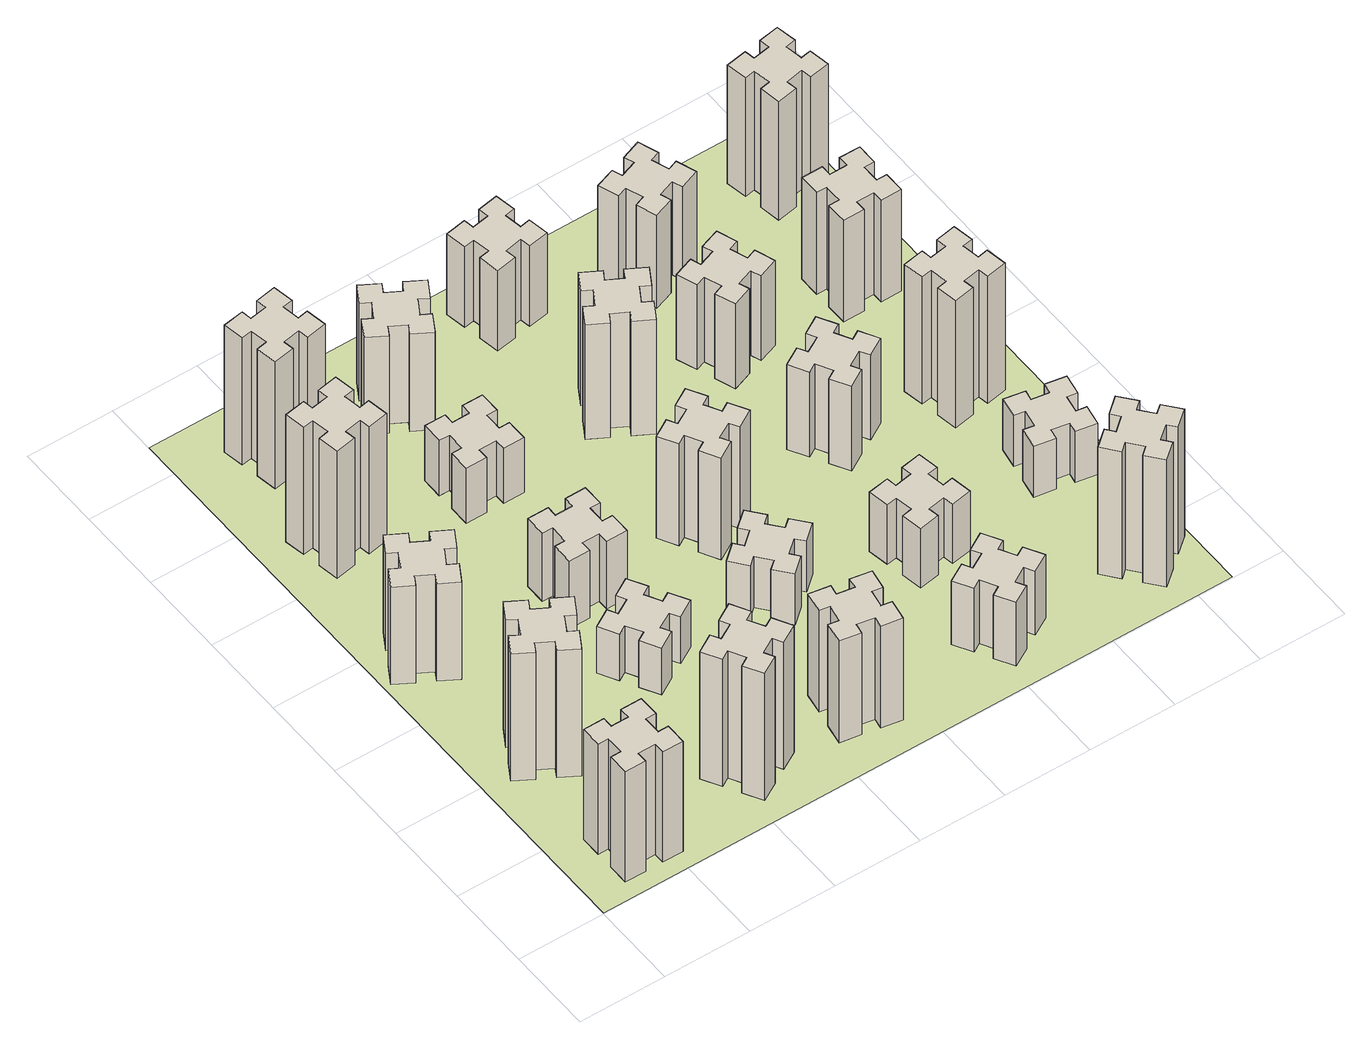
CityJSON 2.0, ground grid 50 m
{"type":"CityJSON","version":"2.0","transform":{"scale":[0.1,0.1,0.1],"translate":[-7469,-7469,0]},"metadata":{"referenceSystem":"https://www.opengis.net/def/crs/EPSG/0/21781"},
"CityObjects":{
"building1":{"type":"Building","attributes":{"class":"1000","function":"1000","usage":"1000","yearOfConstruction":2016,"roofType":"1000","measuredHeight":78,"storeysAboveGround":30,"storeysBelowGround":0},"geometry":[{"type":"Solid","lod":"1","boundaries":[[[[0,1,2,3,4,5,6,7,8,9,10,11,12,13,14,15,16,17,18,19]],[[17,16,20,21]],[[16,15,22,20]],[[15,14,23,22]],[[14,13,24,23]],[[13,12,25,24]],[[12,11,26,25]],[[11,10,27,26]],[[10,9,28,27]],[[9,8,29,28]],[[8,7,30,29]],[[7,6,31,30]],[[6,5,32,31]],[[5,4,33,32]],[[4,3,34,33]],[[3,2,35,34]],[[2,1,36,35]],[[1,0,37,36]],[[0,19,38,37]],[[19,18,39,38]],[[18,17,21,39]],[[24,25,26,27,28,29,30,31,32,33,34,35,36,37,38,39,21,20,22,23]]]]}]},
"building2":{"type":"Building","attributes":{"class":"1000","function":"1000","usage":"1000","yearOfConstruction":2016,"roofType":"1000","measuredHeight":90,"storeysAboveGround":30,"storeysBelowGround":0},"geometry":[{"type":"Solid","lod":"1","boundaries":[[[[40,41,42,43,44,45,46,47,48,49,50,51,52,53,54,55,56,57,58,59]],[[57,56,60,61]],[[56,55,62,60]],[[55,54,63,62]],[[54,53,64,63]],[[53,52,65,64]],[[52,51,66,65]],[[51,50,67,66]],[[50,49,68,67]],[[49,48,69,68]],[[48,47,70,69]],[[47,46,71,70]],[[46,45,72,71]],[[45,44,73,72]],[[44,43,74,73]],[[43,42,75,74]],[[42,41,76,75]],[[41,40,77,76]],[[40,59,78,77]],[[59,58,79,78]],[[58,57,61,79]],[[64,65,66,67,68,69,70,71,72,73,74,75,76,77,78,79,61,60,62,63]]]]}]},
"building3":{"type":"Building","attributes":{"class":"1000","function":"1000","usage":"1000","yearOfConstruction":2016,"roofType":"1000","measuredHeight":69,"storeysAboveGround":30,"storeysBelowGround":0},"geometry":[{"type":"Solid","lod":"1","boundaries":[[[[80,81,82,83,84,85,86,87,88,89,90,91,92,93,94,95,96,97,98,99]],[[97,96,100,101]],[[96,95,102,100]],[[95,94,103,102]],[[94,93,104,103]],[[93,92,105,104]],[[92,91,106,105]],[[91,90,107,106]],[[90,89,108,107]],[[89,88,109,108]],[[88,87,110,109]],[[87,86,111,110]],[[86,85,112,111]],[[85,84,113,112]],[[84,83,114,113]],[[83,82,115,114]],[[82,81,116,115]],[[81,80,117,116]],[[80,99,118,117]],[[99,98,119,118]],[[98,97,101,119]],[[104,105,106,107,108,109,110,111,112,113,114,115,116,117,118,119,101,100,102,103]]]]}]},
"building4":{"type":"Building","attributes":{"class":"1000","function":"1000","usage":"1000","yearOfConstruction":2016,"roofType":"1000","measuredHeight":90,"storeysAboveGround":30,"storeysBelowGround":0},"geometry":[{"type":"Solid","lod":"1","boundaries":[[[[120,121,122,123,124,125,126,127,128,129,130,131,132,133,134,135,136,137,138,139]],[[137,136,140,141]],[[136,135,142,140]],[[135,134,143,142]],[[134,133,144,143]],[[133,132,145,144]],[[132,131,146,145]],[[131,130,147,146]],[[130,129,148,147]],[[129,128,149,148]],[[128,127,150,149]],[[127,126,151,150]],[[126,125,152,151]],[[125,124,153,152]],[[124,123,154,153]],[[123,122,155,154]],[[122,121,156,155]],[[121,120,157,156]],[[120,139,158,157]],[[139,138,159,158]],[[138,137,141,159]],[[144,145,146,147,148,149,150,151,152,153,154,155,156,157,158,159,141,140,142,143]]]]}]},
"building5":{"type":"Building","attributes":{"class":"1000","function":"1000","usage":"1000","yearOfConstruction":2016,"roofType":"1000","measuredHeight":90,"storeysAboveGround":30,"storeysBelowGround":0},"geometry":[{"type":"Solid","lod":"1","boundaries":[[[[160,161,162,163,164,165,166,167,168,169,170,171,172,173,174,175,176,177,178,179]],[[177,176,180,181]],[[176,175,182,180]],[[175,174,183,182]],[[174,173,184,183]],[[173,172,185,184]],[[172,171,186,185]],[[171,170,187,186]],[[170,169,188,187]],[[169,168,189,188]],[[168,167,190,189]],[[167,166,191,190]],[[166,165,192,191]],[[165,164,193,192]],[[164,163,194,193]],[[163,162,195,194]],[[162,161,196,195]],[[161,160,197,196]],[[160,179,198,197]],[[179,178,199,198]],[[178,177,181,199]],[[184,185,186,187,188,189,190,191,192,193,194,195,196,197,198,199,181,180,182,183]]]]}]},
"building6":{"type":"Building","attributes":{"class":"1000","function":"1000","usage":"1000","yearOfConstruction":2016,"roofType":"1000","measuredHeight":90,"storeysAboveGround":30,"storeysBelowGround":0},"geometry":[{"type":"Solid","lod":"1","boundaries":[[[[200,201,202,203,204,205,206,207,208,209,210,211,212,213,214,215,216,217,218,219]],[[217,216,220,221]],[[216,215,222,220]],[[215,214,223,222]],[[214,213,224,223]],[[213,212,225,224]],[[212,211,226,225]],[[211,210,227,226]],[[210,209,228,227]],[[209,208,229,228]],[[208,207,230,229]],[[207,206,231,230]],[[206,205,232,231]],[[205,204,233,232]],[[204,203,234,233]],[[203,202,235,234]],[[202,201,236,235]],[[201,200,237,236]],[[200,219,238,237]],[[219,218,239,238]],[[218,217,221,239]],[[224,225,226,227,228,229,230,231,232,233,234,235,236,237,238,239,221,220,222,223]]]]}]},
"building7":{"type":"Building","attributes":{"class":"1000","function":"1000","usage":"1000","yearOfConstruction":2016,"roofType":"1000","measuredHeight":33,"storeysAboveGround":30,"storeysBelowGround":0},"geometry":[{"type":"Solid","lod":"1","boundaries":[[[[240,241,242,243,244,245,246,247,248,249,250,251,252,253,254,255,256,257,258,259]],[[257,256,260,261]],[[256,255,262,260]],[[255,254,263,262]],[[254,253,264,263]],[[253,252,265,264]],[[252,251,266,265]],[[251,250,267,266]],[[250,249,268,267]],[[249,248,269,268]],[[248,247,270,269]],[[247,246,271,270]],[[246,245,272,271]],[[245,244,273,272]],[[244,243,274,273]],[[243,242,275,274]],[[242,241,276,275]],[[241,240,277,276]],[[240,259,278,277]],[[259,258,279,278]],[[258,257,261,279]],[[264,265,266,267,268,269,270,271,272,273,274,275,276,277,278,279,261,260,262,263]]]]}]},
"building8":{"type":"Building","attributes":{"class":"1000","function":"1000","usage":"1000","yearOfConstruction":2016,"roofType":"1000","measuredHeight":48,"storeysAboveGround":30,"storeysBelowGround":0},"geometry":[{"type":"Solid","lod":"1","boundaries":[[[[280,281,282,283,284,285,286,287,288,289,290,291,292,293,294,295,296,297,298,299]],[[297,296,300,301]],[[296,295,302,300]],[[295,294,303,302]],[[294,293,304,303]],[[293,292,305,304]],[[292,291,306,305]],[[291,290,307,306]],[[290,289,308,307]],[[289,288,309,308]],[[288,287,310,309]],[[287,286,311,310]],[[286,285,312,311]],[[285,284,313,312]],[[284,283,314,313]],[[283,282,315,314]],[[282,281,316,315]],[[281,280,317,316]],[[280,299,318,317]],[[299,298,319,318]],[[298,297,301,319]],[[304,305,306,307,308,309,310,311,312,313,314,315,316,317,318,319,301,300,302,303]]]]}]},
"building9":{"type":"Building","attributes":{"class":"1000","function":"1000","usage":"1000","yearOfConstruction":2016,"roofType":"1000","measuredHeight":72,"storeysAboveGround":30,"storeysBelowGround":0},"geometry":[{"type":"Solid","lod":"1","boundaries":[[[[320,321,322,323,324,325,326,327,328,329,330,331,332,333,334,335,336,337,338,339]],[[337,336,340,341]],[[336,335,342,340]],[[335,334,343,342]],[[334,333,344,343]],[[333,332,345,344]],[[332,331,346,345]],[[331,330,347,346]],[[330,329,348,347]],[[329,328,349,348]],[[328,327,350,349]],[[327,326,351,350]],[[326,325,352,351]],[[325,324,353,352]],[[324,323,354,353]],[[323,322,355,354]],[[322,321,356,355]],[[321,320,357,356]],[[320,339,358,357]],[[339,338,359,358]],[[338,337,341,359]],[[344,345,346,347,348,349,350,351,352,353,354,355,356,357,358,359,341,340,342,343]]]]}]},
"building10":{"type":"Building","attributes":{"class":"1000","function":"1000","usage":"1000","yearOfConstruction":2016,"roofType":"1000","measuredHeight":39,"storeysAboveGround":30,"storeysBelowGround":0},"geometry":[{"type":"Solid","lod":"1","boundaries":[[[[360,361,362,363,364,365,366,367,368,369,370,371,372,373,374,375,376,377,378,379]],[[377,376,380,381]],[[376,375,382,380]],[[375,374,383,382]],[[374,373,384,383]],[[373,372,385,384]],[[372,371,386,385]],[[371,370,387,386]],[[370,369,388,387]],[[369,368,389,388]],[[368,367,390,389]],[[367,366,391,390]],[[366,365,392,391]],[[365,364,393,392]],[[364,363,394,393]],[[363,362,395,394]],[[362,361,396,395]],[[361,360,397,396]],[[360,379,398,397]],[[379,378,399,398]],[[378,377,381,399]],[[384,385,386,387,388,389,390,391,392,393,394,395,396,397,398,399,381,380,382,383]]]]}]},
"building11":{"type":"Building","attributes":{"class":"1000","function":"1000","usage":"1000","yearOfConstruction":2016,"roofType":"1000","measuredHeight":69,"storeysAboveGround":30,"storeysBelowGround":0},"geometry":[{"type":"Solid","lod":"1","boundaries":[[[[400,401,402,403,404,405,406,407,408,409,410,411,412,413,414,415,416,417,418,419]],[[417,416,420,421]],[[416,415,422,420]],[[415,414,423,422]],[[414,413,424,423]],[[413,412,425,424]],[[412,411,426,425]],[[411,410,427,426]],[[410,409,428,427]],[[409,408,429,428]],[[408,407,430,429]],[[407,406,431,430]],[[406,405,432,431]],[[405,404,433,432]],[[404,403,434,433]],[[403,402,435,434]],[[402,401,436,435]],[[401,400,437,436]],[[400,419,438,437]],[[419,418,439,438]],[[418,417,421,439]],[[424,425,426,427,428,429,430,431,432,433,434,435,436,437,438,439,421,420,422,423]]]]}]},
"building12":{"type":"Building","attributes":{"class":"1000","function":"1000","usage":"1000","yearOfConstruction":2016,"roofType":"1000","measuredHeight":36,"storeysAboveGround":30,"storeysBelowGround":0},"geometry":[{"type":"Solid","lod":"1","boundaries":[[[[440,441,442,443,444,445,446,447,448,449,450,451,452,453,454,455,456,457,458,459]],[[457,456,460,461]],[[456,455,462,460]],[[455,454,463,462]],[[454,453,464,463]],[[453,452,465,464]],[[452,451,466,465]],[[451,450,467,466]],[[450,449,468,467]],[[449,448,469,468]],[[448,447,470,469]],[[447,446,471,470]],[[446,445,472,471]],[[445,444,473,472]],[[444,443,474,473]],[[443,442,475,474]],[[442,441,476,475]],[[441,440,477,476]],[[440,459,478,477]],[[459,458,479,478]],[[458,457,461,479]],[[464,465,466,467,468,469,470,471,472,473,474,475,476,477,478,479,461,460,462,463]]]]}]},
"building13":{"type":"Building","attributes":{"class":"1000","function":"1000","usage":"1000","yearOfConstruction":2016,"roofType":"1000","measuredHeight":72,"storeysAboveGround":30,"storeysBelowGround":0},"geometry":[{"type":"Solid","lod":"1","boundaries":[[[[480,481,482,483,484,485,486,487,488,489,490,491,492,493,494,495,496,497,498,499]],[[497,496,500,501]],[[496,495,502,500]],[[495,494,503,502]],[[494,493,504,503]],[[493,492,505,504]],[[492,491,506,505]],[[491,490,507,506]],[[490,489,508,507]],[[489,488,509,508]],[[488,487,510,509]],[[487,486,511,510]],[[486,485,512,511]],[[485,484,513,512]],[[484,483,514,513]],[[483,482,515,514]],[[482,481,516,515]],[[481,480,517,516]],[[480,499,518,517]],[[499,498,519,518]],[[498,497,501,519]],[[504,505,506,507,508,509,510,511,512,513,514,515,516,517,518,519,501,500,502,503]]]]}]},
"building14":{"type":"Building","attributes":{"class":"1000","function":"1000","usage":"1000","yearOfConstruction":2016,"roofType":"1000","measuredHeight":45,"storeysAboveGround":30,"storeysBelowGround":0},"geometry":[{"type":"Solid","lod":"1","boundaries":[[[[520,521,522,523,524,525,526,527,528,529,530,531,532,533,534,535,536,537,538,539]],[[537,536,540,541]],[[536,535,542,540]],[[535,534,543,542]],[[534,533,544,543]],[[533,532,545,544]],[[532,531,546,545]],[[531,530,547,546]],[[530,529,548,547]],[[529,528,549,548]],[[528,527,550,549]],[[527,526,551,550]],[[526,525,552,551]],[[525,524,553,552]],[[524,523,554,553]],[[523,522,555,554]],[[522,521,556,555]],[[521,520,557,556]],[[520,539,558,557]],[[539,538,559,558]],[[538,537,541,559]],[[544,545,546,547,548,549,550,551,552,553,554,555,556,557,558,559,541,540,542,543]]]]}]},
"building15":{"type":"Building","attributes":{"class":"1000","function":"1000","usage":"1000","yearOfConstruction":2016,"roofType":"1000","measuredHeight":81,"storeysAboveGround":30,"storeysBelowGround":0},"geometry":[{"type":"Solid","lod":"1","boundaries":[[[[560,561,562,563,564,565,566,567,568,569,570,571,572,573,574,575,576,577,578,579]],[[577,576,580,581]],[[576,575,582,580]],[[575,574,583,582]],[[574,573,584,583]],[[573,572,585,584]],[[572,571,586,585]],[[571,570,587,586]],[[570,569,588,587]],[[569,568,589,588]],[[568,567,590,589]],[[567,566,591,590]],[[566,565,592,591]],[[565,564,593,592]],[[564,563,594,593]],[[563,562,595,594]],[[562,561,596,595]],[[561,560,597,596]],[[560,579,598,597]],[[579,578,599,598]],[[578,577,581,599]],[[584,585,586,587,588,589,590,591,592,593,594,595,596,597,598,599,581,580,582,583]]]]}]},
"building16":{"type":"Building","attributes":{"class":"1000","function":"1000","usage":"1000","yearOfConstruction":2016,"roofType":"1000","measuredHeight":57,"storeysAboveGround":30,"storeysBelowGround":0},"geometry":[{"type":"Solid","lod":"1","boundaries":[[[[600,601,602,603,604,605,606,607,608,609,610,611,612,613,614,615,616,617,618,619]],[[617,616,620,621]],[[616,615,622,620]],[[615,614,623,622]],[[614,613,624,623]],[[613,612,625,624]],[[612,611,626,625]],[[611,610,627,626]],[[610,609,628,627]],[[609,608,629,628]],[[608,607,630,629]],[[607,606,631,630]],[[606,605,632,631]],[[605,604,633,632]],[[604,603,634,633]],[[603,602,635,634]],[[602,601,636,635]],[[601,600,637,636]],[[600,619,638,637]],[[619,618,639,638]],[[618,617,621,639]],[[624,625,626,627,628,629,630,631,632,633,634,635,636,637,638,639,621,620,622,623]]]]}]},
"building17":{"type":"Building","attributes":{"class":"1000","function":"1000","usage":"1000","yearOfConstruction":2016,"roofType":"1000","measuredHeight":42,"storeysAboveGround":30,"storeysBelowGround":0},"geometry":[{"type":"Solid","lod":"1","boundaries":[[[[640,641,642,643,644,645,646,647,648,649,650,651,652,653,654,655,656,657,658,659]],[[657,656,660,661]],[[656,655,662,660]],[[655,654,663,662]],[[654,653,664,663]],[[653,652,665,664]],[[652,651,666,665]],[[651,650,667,666]],[[650,649,668,667]],[[649,648,669,668]],[[648,647,670,669]],[[647,646,671,670]],[[646,645,672,671]],[[645,644,673,672]],[[644,643,674,673]],[[643,642,675,674]],[[642,641,676,675]],[[641,640,677,676]],[[640,659,678,677]],[[659,658,679,678]],[[658,657,661,679]],[[664,665,666,667,668,669,670,671,672,673,674,675,676,677,678,679,661,660,662,663]]]]}]},
"building18":{"type":"Building","attributes":{"class":"1000","function":"1000","usage":"1000","yearOfConstruction":2016,"roofType":"1000","measuredHeight":60,"storeysAboveGround":30,"storeysBelowGround":0},"geometry":[{"type":"Solid","lod":"1","boundaries":[[[[680,681,682,683,684,685,686,687,688,689,690,691,692,693,694,695,696,697,698,699]],[[697,696,700,701]],[[696,695,702,700]],[[695,694,703,702]],[[694,693,704,703]],[[693,692,705,704]],[[692,691,706,705]],[[691,690,707,706]],[[690,689,708,707]],[[689,688,709,708]],[[688,687,710,709]],[[687,686,711,710]],[[686,685,712,711]],[[685,684,713,712]],[[684,683,714,713]],[[683,682,715,714]],[[682,681,716,715]],[[681,680,717,716]],[[680,699,718,717]],[[699,698,719,718]],[[698,697,701,719]],[[704,705,706,707,708,709,710,711,712,713,714,715,716,717,718,719,701,700,702,703]]]]}]},
"building19":{"type":"Building","attributes":{"class":"1000","function":"1000","usage":"1000","yearOfConstruction":2016,"roofType":"1000","measuredHeight":60,"storeysAboveGround":30,"storeysBelowGround":0},"geometry":[{"type":"Solid","lod":"1","boundaries":[[[[720,721,722,723,724,725,726,727,728,729,730,731,732,733,734,735,736,737,738,739]],[[737,736,740,741]],[[736,735,742,740]],[[735,734,743,742]],[[734,733,744,743]],[[733,732,745,744]],[[732,731,746,745]],[[731,730,747,746]],[[730,729,748,747]],[[729,728,749,748]],[[728,727,750,749]],[[727,726,751,750]],[[726,725,752,751]],[[725,724,753,752]],[[724,723,754,753]],[[723,722,755,754]],[[722,721,756,755]],[[721,720,757,756]],[[720,739,758,757]],[[739,738,759,758]],[[738,737,741,759]],[[744,745,746,747,748,749,750,751,752,753,754,755,756,757,758,759,741,740,742,743]]]]}]},
"building20":{"type":"Building","attributes":{"class":"1000","function":"1000","usage":"1000","yearOfConstruction":2016,"roofType":"1000","measuredHeight":90,"storeysAboveGround":30,"storeysBelowGround":0},"geometry":[{"type":"Solid","lod":"1","boundaries":[[[[760,761,762,763,764,765,766,767,768,769,770,771,772,773,774,775,776,777,778,779]],[[777,776,780,781]],[[776,775,782,780]],[[775,774,783,782]],[[774,773,784,783]],[[773,772,785,784]],[[772,771,786,785]],[[771,770,787,786]],[[770,769,788,787]],[[769,768,789,788]],[[768,767,790,789]],[[767,766,791,790]],[[766,765,792,791]],[[765,764,793,792]],[[764,763,794,793]],[[763,762,795,794]],[[762,761,796,795]],[[761,760,797,796]],[[760,779,798,797]],[[779,778,799,798]],[[778,777,781,799]],[[784,785,786,787,788,789,790,791,792,793,794,795,796,797,798,799,781,780,782,783]]]]}]},
"building21":{"type":"Building","attributes":{"class":"1000","function":"1000","usage":"1000","yearOfConstruction":2016,"roofType":"1000","measuredHeight":66,"storeysAboveGround":30,"storeysBelowGround":0},"geometry":[{"type":"Solid","lod":"1","boundaries":[[[[800,801,802,803,804,805,806,807,808,809,810,811,812,813,814,815,816,817,818,819]],[[817,816,820,821]],[[816,815,822,820]],[[815,814,823,822]],[[814,813,824,823]],[[813,812,825,824]],[[812,811,826,825]],[[811,810,827,826]],[[810,809,828,827]],[[809,808,829,828]],[[808,807,830,829]],[[807,806,831,830]],[[806,805,832,831]],[[805,804,833,832]],[[804,803,834,833]],[[803,802,835,834]],[[802,801,836,835]],[[801,800,837,836]],[[800,819,838,837]],[[819,818,839,838]],[[818,817,821,839]],[[824,825,826,827,828,829,830,831,832,833,834,835,836,837,838,839,821,820,822,823]]]]}]},
"building22":{"type":"Building","attributes":{"class":"1000","function":"1000","usage":"1000","yearOfConstruction":2016,"roofType":"1000","measuredHeight":36,"storeysAboveGround":30,"storeysBelowGround":0},"geometry":[{"type":"Solid","lod":"1","boundaries":[[[[840,841,842,843,844,845,846,847,848,849,850,851,852,853,854,855,856,857,858,859]],[[857,856,860,861]],[[856,855,862,860]],[[855,854,863,862]],[[854,853,864,863]],[[853,852,865,864]],[[852,851,866,865]],[[851,850,867,866]],[[850,849,868,867]],[[849,848,869,868]],[[848,847,870,869]],[[847,846,871,870]],[[846,845,872,871]],[[845,844,873,872]],[[844,843,874,873]],[[843,842,875,874]],[[842,841,876,875]],[[841,840,877,876]],[[840,859,878,877]],[[859,858,879,878]],[[858,857,861,879]],[[864,865,866,867,868,869,870,871,872,873,874,875,876,877,878,879,861,860,862,863]]]]}]},
"building23":{"type":"Building","attributes":{"class":"1000","function":"1000","usage":"1000","yearOfConstruction":2016,"roofType":"1000","measuredHeight":90,"storeysAboveGround":30,"storeysBelowGround":0},"geometry":[{"type":"Solid","lod":"1","boundaries":[[[[880,881,882,883,884,885,886,887,888,889,890,891,892,893,894,895,896,897,898,899]],[[897,896,900,901]],[[896,895,902,900]],[[895,894,903,902]],[[894,893,904,903]],[[893,892,905,904]],[[892,891,906,905]],[[891,890,907,906]],[[890,889,908,907]],[[889,888,909,908]],[[888,887,910,909]],[[887,886,911,910]],[[886,885,912,911]],[[885,884,913,912]],[[884,883,914,913]],[[883,882,915,914]],[[882,881,916,915]],[[881,880,917,916]],[[880,899,918,917]],[[899,898,919,918]],[[898,897,901,919]],[[904,905,906,907,908,909,910,911,912,913,914,915,916,917,918,919,901,900,902,903]]]]}]},
"building24":{"type":"Building","attributes":{"class":"1000","function":"1000","usage":"1000","yearOfConstruction":2016,"roofType":"1000","measuredHeight":72,"storeysAboveGround":30,"storeysBelowGround":0},"geometry":[{"type":"Solid","lod":"1","boundaries":[[[[920,921,922,923,924,925,926,927,928,929,930,931,932,933,934,935,936,937,938,939]],[[937,936,940,941]],[[936,935,942,940]],[[935,934,943,942]],[[934,933,944,943]],[[933,932,945,944]],[[932,931,946,945]],[[931,930,947,946]],[[930,929,948,947]],[[929,928,949,948]],[[928,927,950,949]],[[927,926,951,950]],[[926,925,952,951]],[[925,924,953,952]],[[924,923,954,953]],[[923,922,955,954]],[[922,921,956,955]],[[921,920,957,956]],[[920,939,958,957]],[[939,938,959,958]],[[938,937,941,959]],[[944,945,946,947,948,949,950,951,952,953,954,955,956,957,958,959,941,940,942,943]]]]}]},
"building25":{"type":"Building","attributes":{"class":"1000","function":"1000","usage":"1000","yearOfConstruction":2016,"roofType":"1000","measuredHeight":84,"storeysAboveGround":30,"storeysBelowGround":0},"geometry":[{"type":"Solid","lod":"1","boundaries":[[[[960,961,962,963,964,965,966,967,968,969,970,971,972,973,974,975,976,977,978,979]],[[977,976,980,981]],[[976,975,982,980]],[[975,974,983,982]],[[974,973,984,983]],[[973,972,985,984]],[[972,971,986,985]],[[971,970,987,986]],[[970,969,988,987]],[[969,968,989,988]],[[968,967,990,989]],[[967,966,991,990]],[[966,965,992,991]],[[965,964,993,992]],[[964,963,994,993]],[[963,962,995,994]],[[962,961,996,995]],[[961,960,997,996]],[[960,979,998,997]],[[979,978,999,998]],[[978,977,981,999]],[[984,985,986,987,988,989,990,991,992,993,994,995,996,997,998,999,981,980,982,983]]]]}]},
"landuse1":{"type":"LandUse","attributes":{"name":"plot1","function":"1010"},"geometry":[{"type":"MultiSurface","lod":"1","boundaries":[[[1000,1001,1002,1003]]]}]}
},
"vertices":[
[265,325,0],[265,225,0],[205,225,0],[205,105,0],[325,105,0],[325,165,0],[425,165,0],[425,105,0],[545,105,0],[545,225,0],[485,225,0],[485,325,0],[545,325,0],[545,445,0],[425,445,0],[425,385,0],[325,385,0],[325,445,0],[205,445,0],[205,325,0],[325,385,780],[325,445,780],[425,385,780],[425,445,780],[545,445,780],[545,325,780],[485,325,780],[485,225,780],[545,225,780],[545,105,780],[425,105,780],[425,165,780],[325,165,780],[325,105,780],[205,105,780],[205,225,780],[265,225,780],[265,325,780],[205,325,780],[205,445,780],
[305,1114,0],[255,1027,0],[203,1057,0],[143,953,0],[247,893,0],[277,945,0],[364,895,0],[334,843,0],[438,783,0],[498,887,0],[446,917,0],[496,1004,0],[548,974,0],[608,1078,0],[504,1138,0],[474,1086,0],[387,1136,0],[417,1188,0],[313,1248,0],[253,1144,0],[387,1136,900],[417,1188,900],[474,1086,900],[504,1138,900],[608,1078,900],[548,974,900],[496,1004,900],[446,917,900],[498,887,900],[438,783,900],[334,843,900],[364,895,900],[277,945,900],[247,893,900],[143,953,900],[203,1057,900],[255,1027,900],[305,1114,900],[253,1144,900],[313,1248,900],
[374,1926,0],[287,1976,0],[317,2028,0],[213,2088,0],[153,1984,0],[205,1954,0],[155,1867,0],[103,1897,0],[43,1793,0],[147,1733,0],[177,1785,0],[264,1735,0],[234,1683,0],[338,1623,0],[398,1727,0],[346,1757,0],[396,1844,0],[448,1814,0],[508,1918,0],[404,1978,0],[396,1844,690],[448,1814,690],[346,1757,690],[398,1727,690],[338,1623,690],[234,1683,690],[264,1735,690],[177,1785,690],[147,1733,690],[43,1793,690],[103,1897,690],[155,1867,690],[205,1954,690],[153,1984,690],[213,2088,690],[317,2028,690],[287,1976,690],[374,1926,690],[404,1978,690],[508,1918,690],
[405,2812,0],[307,2795,0],[297,2854,0],[178,2833,0],[199,2715,0],[258,2725,0],[276,2627,0],[217,2617,0],[237,2498,0],[356,2519,0],[345,2578,0],[444,2596,0],[454,2537,0],[572,2557,0],[551,2676,0],[492,2665,0],[475,2764,0],[534,2774,0],[513,2892,0],[395,2871,0],[475,2764,900],[534,2774,900],[492,2665,900],[551,2676,900],[572,2557,900],[454,2537,900],[444,2596,900],[345,2578,900],[356,2519,900],[237,2498,900],[217,2617,900],[276,2627,900],[258,2725,900],[199,2715,900],[178,2833,900],[297,2854,900],[307,2795,900],[405,2812,900],[395,2871,900],[513,2892,900],
[1127,255,0],[1214,305,0],[1244,253,0],[1348,313,0],[1288,417,0],[1236,387,0],[1186,474,0],[1238,504,0],[1178,608,0],[1074,548,0],[1104,496,0],[1017,446,0],[987,498,0],[883,438,0],[943,334,0],[995,364,0],[1045,277,0],[993,247,0],[1053,143,0],[1157,203,0],[1045,277,900],[993,247,900],[995,364,900],[943,334,900],[883,438,900],[987,498,900],[1017,446,900],[1104,496,900],[1074,548,900],[1178,608,900],[1238,504,900],[1186,474,900],[1236,387,900],[1288,417,900],[1348,313,900],[1244,253,900],[1214,305,900],[1127,255,900],[1157,203,900],[1053,143,900],
[592,3305,0],[575,3404,0],[634,3414,0],[613,3532,0],[495,3511,0],[505,3452,0],[407,3435,0],[397,3494,0],[278,3473,0],[299,3355,0],[358,3365,0],[376,3267,0],[317,3257,0],[337,3138,0],[456,3159,0],[445,3218,0],[544,3236,0],[554,3177,0],[672,3197,0],[651,3316,0],[544,3236,900],[554,3177,900],[445,3218,900],[456,3159,900],[337,3138,900],[317,3257,900],[376,3267,900],[358,3365,900],[299,3355,900],[278,3473,900],[397,3494,900],[407,3435,900],[505,3452,900],[495,3511,900],[613,3532,900],[634,3414,900],[575,3404,900],[592,3305,900],[651,3316,900],[672,3197,900],
[995,1204,0],[1045,1117,0],[993,1087,0],[1053,983,0],[1157,1043,0],[1127,1095,0],[1214,1145,0],[1244,1093,0],[1348,1153,0],[1288,1257,0],[1236,1227,0],[1186,1314,0],[1238,1344,0],[1178,1448,0],[1074,1388,0],[1104,1336,0],[1017,1286,0],[987,1338,0],[883,1278,0],[943,1174,0],[1017,1286,330],[987,1338,330],[1104,1336,330],[1074,1388,330],[1178,1448,330],[1238,1344,330],[1186,1314,330],[1236,1227,330],[1288,1257,330],[1348,1153,330],[1244,1093,330],[1214,1145,330],[1127,1095,330],[1157,1043,330],[1053,983,330],[993,1087,330],[1045,1117,330],[995,1204,330],[943,1174,330],[883,1278,330],
[1225,1705,0],[1225,1805,0],[1285,1805,0],[1285,1925,0],[1165,1925,0],[1165,1865,0],[1065,1865,0],[1065,1925,0],[945,1925,0],[945,1805,0],[1005,1805,0],[1005,1705,0],[945,1705,0],[945,1585,0],[1065,1585,0],[1065,1645,0],[1165,1645,0],[1165,1585,0],[1285,1585,0],[1285,1705,0],[1165,1645,480],[1165,1585,480],[1065,1645,480],[1065,1585,480],[945,1585,480],[945,1705,480],[1005,1705,480],[1005,1805,480],[945,1805,480],[945,1925,480],[1065,1925,480],[1065,1865,480],[1165,1865,480],[1165,1925,480],[1285,1925,480],[1285,1805,480],[1225,1805,480],[1225,1705,480],[1285,1705,480],[1285,1585,480],
[1855,307,0],[1872,405,0],[1931,395,0],[1952,513,0],[1834,534,0],[1824,475,0],[1725,492,0],[1736,551,0],[1617,572,0],[1597,454,0],[1656,444,0],[1638,345,0],[1579,356,0],[1558,237,0],[1677,217,0],[1687,276,0],[1785,258,0],[1775,199,0],[1893,178,0],[1914,297,0],[1785,258,720],[1775,199,720],[1687,276,720],[1677,217,720],[1558,237,720],[1579,356,720],[1638,345,720],[1656,444,720],[1597,454,720],[1617,572,720],[1736,551,720],[1725,492,720],[1824,475,720],[1834,534,720],[1952,513,720],[1931,395,720],[1872,405,720],[1855,307,720],[1914,297,720],[1893,178,720],
[1005,2645,0],[1005,2545,0],[945,2545,0],[945,2425,0],[1065,2425,0],[1065,2485,0],[1165,2485,0],[1165,2425,0],[1285,2425,0],[1285,2545,0],[1225,2545,0],[1225,2645,0],[1285,2645,0],[1285,2765,0],[1165,2765,0],[1165,2705,0],[1065,2705,0],[1065,2765,0],[945,2765,0],[945,2645,0],[1065,2705,390],[1065,2765,390],[1165,2705,390],[1165,2765,390],[1285,2765,390],[1285,2645,390],[1225,2645,390],[1225,2545,390],[1285,2545,390],[1285,2425,390],[1165,2425,390],[1165,2485,390],[1065,2485,390],[1065,2425,390],[945,2425,390],[945,2545,390],[1005,2545,390],[1005,2645,390],[945,2645,390],[945,2765,390],
[1186,3137,0],[1236,3224,0],[1288,3194,0],[1348,3298,0],[1244,3358,0],[1214,3306,0],[1127,3356,0],[1157,3408,0],[1053,3468,0],[993,3364,0],[1045,3334,0],[995,3247,0],[943,3277,0],[883,3173,0],[987,3113,0],[1017,3165,0],[1104,3115,0],[1074,3063,0],[1178,3003,0],[1238,3107,0],[1104,3115,690],[1074,3063,690],[1017,3165,690],[987,3113,690],[883,3173,690],[943,3277,690],[995,3247,690],[1045,3334,690],[993,3364,690],[1053,3468,690],[1157,3408,690],[1127,3356,690],[1214,3306,690],[1244,3358,690],[1348,3298,690],[1288,3194,690],[1236,3224,690],[1186,3137,690],[1238,3107,690],[1178,3003,690],
[1823,1332,0],[1746,1267,0],[1708,1313,0],[1616,1236,0],[1693,1144,0],[1739,1183,0],[1803,1106,0],[1757,1068,0],[1834,976,0],[1926,1053,0],[1888,1099,0],[1964,1163,0],[2003,1117,0],[2095,1194,0],[2018,1286,0],[1972,1248,0],[1907,1324,0],[1953,1363,0],[1876,1455,0],[1784,1378,0],[1907,1324,360],[1953,1363,360],[1972,1248,360],[2018,1286,360],[2095,1194,360],[2003,1117,360],[1964,1163,360],[1888,1099,360],[1926,1053,360],[1834,976,360],[1757,1068,360],[1803,1106,360],[1739,1183,360],[1693,1144,360],[1616,1236,360],[1708,1313,360],[1746,1267,360],[1823,1332,360],[1784,1378,360],[1876,1455,360],
[1844,1876,0],[1757,1826,0],[1727,1878,0],[1623,1818,0],[1683,1714,0],[1735,1744,0],[1785,1657,0],[1733,1627,0],[1793,1523,0],[1897,1583,0],[1867,1635,0],[1954,1685,0],[1984,1633,0],[2088,1693,0],[2028,1797,0],[1976,1767,0],[1926,1854,0],[1978,1884,0],[1918,1988,0],[1814,1928,0],[1926,1854,720],[1978,1884,720],[1976,1767,720],[2028,1797,720],[2088,1693,720],[1984,1633,720],[1954,1685,720],[1867,1635,720],[1897,1583,720],[1793,1523,720],[1733,1627,720],[1785,1657,720],[1735,1744,720],[1683,1714,720],[1623,1818,720],[1727,1878,720],[1757,1826,720],[1844,1876,720],[1814,1928,720],[1918,1988,720],
[2475,364,0],[2525,277,0],[2473,247,0],[2533,143,0],[2637,203,0],[2607,255,0],[2694,305,0],[2724,253,0],[2828,313,0],[2768,417,0],[2716,387,0],[2666,474,0],[2718,504,0],[2658,608,0],[2554,548,0],[2584,496,0],[2497,446,0],[2467,498,0],[2363,438,0],[2423,334,0],[2497,446,450],[2467,498,450],[2584,496,450],[2554,548,450],[2658,608,450],[2718,504,450],[2666,474,450],[2716,387,450],[2768,417,450],[2828,313,450],[2724,253,450],[2694,305,450],[2607,255,450],[2637,203,450],[2533,143,450],[2473,247,450],[2525,277,450],[2475,364,450],[2423,334,450],[2363,438,450],
[2054,2666,0],[1967,2716,0],[1997,2768,0],[1893,2828,0],[1833,2724,0],[1885,2694,0],[1835,2607,0],[1783,2637,0],[1723,2533,0],[1827,2473,0],[1857,2525,0],[1944,2475,0],[1914,2423,0],[2018,2363,0],[2078,2467,0],[2026,2497,0],[2076,2584,0],[2128,2554,0],[2188,2658,0],[2084,2718,0],[2076,2584,810],[2128,2554,810],[2026,2497,810],[2078,2467,810],[2018,2363,810],[1914,2423,810],[1944,2475,810],[1857,2525,810],[1827,2473,810],[1723,2533,810],[1783,2637,810],[1835,2607,810],[1885,2694,810],[1833,2724,810],[1893,2828,810],[1997,2768,810],[1967,2716,810],[2054,2666,810],[2084,2718,810],[2188,2658,810],
[1738,3465,0],[1756,3367,0],[1697,3357,0],[1717,3238,0],[1836,3259,0],[1825,3318,0],[1924,3336,0],[1934,3277,0],[2052,3297,0],[2031,3416,0],[1972,3405,0],[1955,3504,0],[2014,3514,0],[1993,3632,0],[1875,3611,0],[1885,3552,0],[1787,3535,0],[1777,3594,0],[1658,3573,0],[1679,3455,0],[1787,3535,570],[1777,3594,570],[1885,3552,570],[1875,3611,570],[1993,3632,570],[2014,3514,570],[1955,3504,570],[1972,3405,570],[2031,3416,570],[2052,3297,570],[1934,3277,570],[1924,3336,570],[1825,3318,570],[1836,3259,570],[1717,3238,570],[1697,3357,570],[1756,3367,570],[1738,3465,570],[1679,3455,570],[1658,3573,570],
[2625,1132,0],[2527,1115,0],[2517,1174,0],[2398,1153,0],[2419,1035,0],[2478,1045,0],[2496,947,0],[2437,937,0],[2457,818,0],[2576,839,0],[2565,898,0],[2664,916,0],[2674,857,0],[2792,877,0],[2771,996,0],[2712,985,0],[2695,1084,0],[2754,1094,0],[2733,1212,0],[2615,1191,0],[2695,1084,420],[2754,1094,420],[2712,985,420],[2771,996,420],[2792,877,420],[2674,857,420],[2664,916,420],[2565,898,420],[2576,839,420],[2457,818,420],[2437,937,420],[2496,947,420],[2478,1045,420],[2419,1035,420],[2398,1153,420],[2517,1174,420],[2527,1115,420],[2625,1132,420],[2615,1191,420],[2733,1212,420],
[2816,1867,0],[2766,1954,0],[2818,1984,0],[2758,2088,0],[2654,2028,0],[2684,1976,0],[2597,1926,0],[2567,1978,0],[2463,1918,0],[2523,1814,0],[2575,1844,0],[2625,1757,0],[2573,1727,0],[2633,1623,0],[2737,1683,0],[2707,1735,0],[2794,1785,0],[2824,1733,0],[2928,1793,0],[2868,1897,0],[2794,1785,600],[2824,1733,600],[2707,1735,600],[2737,1683,600],[2633,1623,600],[2573,1727,600],[2625,1757,600],[2575,1844,600],[2523,1814,600],[2463,1918,600],[2567,1978,600],[2597,1926,600],[2684,1976,600],[2654,2028,600],[2758,2088,600],[2818,1984,600],[2766,1954,600],[2816,1867,600],[2868,1897,600],[2928,1793,600],
[2586,2475,0],[2680,2509,0],[2700,2453,0],[2813,2494,0],[2772,2607,0],[2716,2586,0],[2682,2680,0],[2738,2700,0],[2697,2813,0],[2584,2772,0],[2605,2716,0],[2511,2682,0],[2490,2738,0],[2377,2697,0],[2419,2584,0],[2475,2605,0],[2509,2511,0],[2453,2490,0],[2494,2377,0],[2607,2419,0],[2509,2511,600],[2453,2490,600],[2475,2605,600],[2419,2584,600],[2377,2697,600],[2490,2738,600],[2511,2682,600],[2605,2716,600],[2584,2772,600],[2697,2813,600],[2738,2700,600],[2682,2680,600],[2716,2586,600],[2772,2607,600],[2813,2494,600],[2700,2453,600],[2680,2509,600],[2586,2475,600],[2607,2419,600],[2494,2377,600],
[3468,259,0],[3544,323,0],[3583,277,0],[3675,354,0],[3598,446,0],[3552,408,0],[3487,484,0],[3533,523,0],[3456,615,0],[3364,538,0],[3403,492,0],[3326,427,0],[3288,473,0],[3196,396,0],[3273,304,0],[3319,343,0],[3383,266,0],[3337,228,0],[3414,136,0],[3506,213,0],[3383,266,900],[3337,228,900],[3319,343,900],[3273,304,900],[3196,396,900],[3288,473,900],[3326,427,900],[3403,492,900],[3364,538,900],[3456,615,900],[3533,523,900],[3487,484,900],[3552,408,900],[3598,446,900],[3675,354,900],[3583,277,900],[3544,323,900],[3468,259,900],[3506,213,900],[3414,136,900],
[2716,3226,0],[2682,3320,0],[2738,3340,0],[2697,3453,0],[2584,3412,0],[2605,3356,0],[2511,3322,0],[2490,3378,0],[2377,3337,0],[2419,3224,0],[2475,3245,0],[2509,3151,0],[2453,3130,0],[2494,3017,0],[2607,3059,0],[2586,3115,0],[2680,3149,0],[2700,3093,0],[2813,3134,0],[2772,3247,0],[2680,3149,660],[2700,3093,660],[2586,3115,660],[2607,3059,660],[2494,3017,660],[2453,3130,660],[2509,3151,660],[2475,3245,660],[2419,3224,660],[2377,3337,660],[2490,3378,660],[2511,3322,660],[2605,3356,660],[2584,3412,660],[2697,3453,660],[2738,3340,660],[2682,3320,660],[2716,3226,660],[2772,3247,660],[2813,3134,660],
[3367,1016,0],[3465,998,0],[3455,939,0],[3573,918,0],[3594,1037,0],[3535,1047,0],[3552,1145,0],[3611,1135,0],[3632,1253,0],[3514,1274,0],[3504,1215,0],[3405,1232,0],[3416,1291,0],[3297,1312,0],[3277,1194,0],[3336,1184,0],[3318,1085,0],[3259,1096,0],[3238,977,0],[3357,957,0],[3318,1085,360],[3259,1096,360],[3336,1184,360],[3277,1194,360],[3297,1312,360],[3416,1291,360],[3405,1232,360],[3504,1215,360],[3514,1274,360],[3632,1253,360],[3611,1135,360],[3552,1145,360],[3535,1047,360],[3594,1037,360],[3573,918,360],[3455,939,360],[3465,998,360],[3367,1016,360],[3357,957,360],[3238,977,360],
[3365,1872,0],[3267,1855,0],[3257,1914,0],[3138,1893,0],[3159,1775,0],[3218,1785,0],[3236,1687,0],[3177,1677,0],[3197,1558,0],[3316,1579,0],[3305,1638,0],[3404,1656,0],[3414,1597,0],[3532,1617,0],[3511,1736,0],[3452,1725,0],[3435,1824,0],[3494,1834,0],[3473,1952,0],[3355,1931,0],[3435,1824,900],[3494,1834,900],[3452,1725,900],[3511,1736,900],[3532,1617,900],[3414,1597,900],[3404,1656,900],[3305,1638,900],[3316,1579,900],[3197,1558,900],[3177,1677,900],[3236,1687,900],[3218,1785,900],[3159,1775,900],[3138,1893,900],[3257,1914,900],[3267,1855,900],[3365,1872,900],[3355,1931,900],[3473,1952,900],
[3385,2705,0],[3285,2705,0],[3285,2765,0],[3165,2765,0],[3165,2645,0],[3225,2645,0],[3225,2545,0],[3165,2545,0],[3165,2425,0],[3285,2425,0],[3285,2485,0],[3385,2485,0],[3385,2425,0],[3505,2425,0],[3505,2545,0],[3445,2545,0],[3445,2645,0],[3505,2645,0],[3505,2765,0],[3385,2765,0],[3445,2645,720],[3505,2645,720],[3445,2545,720],[3505,2545,720],[3505,2425,720],[3385,2425,720],[3385,2485,720],[3285,2485,720],[3285,2425,720],[3165,2425,720],[3165,2545,720],[3225,2545,720],[3225,2645,720],[3165,2645,720],[3165,2765,720],[3285,2765,720],[3285,2705,720],[3385,2705,720],[3385,2765,720],[3505,2765,720],
[3552,3305,0],[3535,3404,0],[3594,3414,0],[3573,3532,0],[3455,3511,0],[3465,3452,0],[3367,3435,0],[3357,3494,0],[3238,3473,0],[3259,3355,0],[3318,3365,0],[3336,3267,0],[3277,3257,0],[3297,3138,0],[3416,3159,0],[3405,3218,0],[3504,3236,0],[3514,3177,0],[3632,3197,0],[3611,3316,0],[3504,3236,840],[3514,3177,840],[3405,3218,840],[3416,3159,840],[3297,3138,840],[3277,3257,840],[3336,3267,840],[3318,3365,840],[3259,3355,840],[3238,3473,840],[3357,3494,840],[3367,3435,840],[3465,3452,840],[3455,3511,840],[3573,3532,840],[3594,3414,840],[3535,3404,840],[3552,3305,840],[3611,3316,840],[3632,3197,840],
[5,3705,0],[3705,3705,0],[3705,5,0],[5,5,0]
]}
